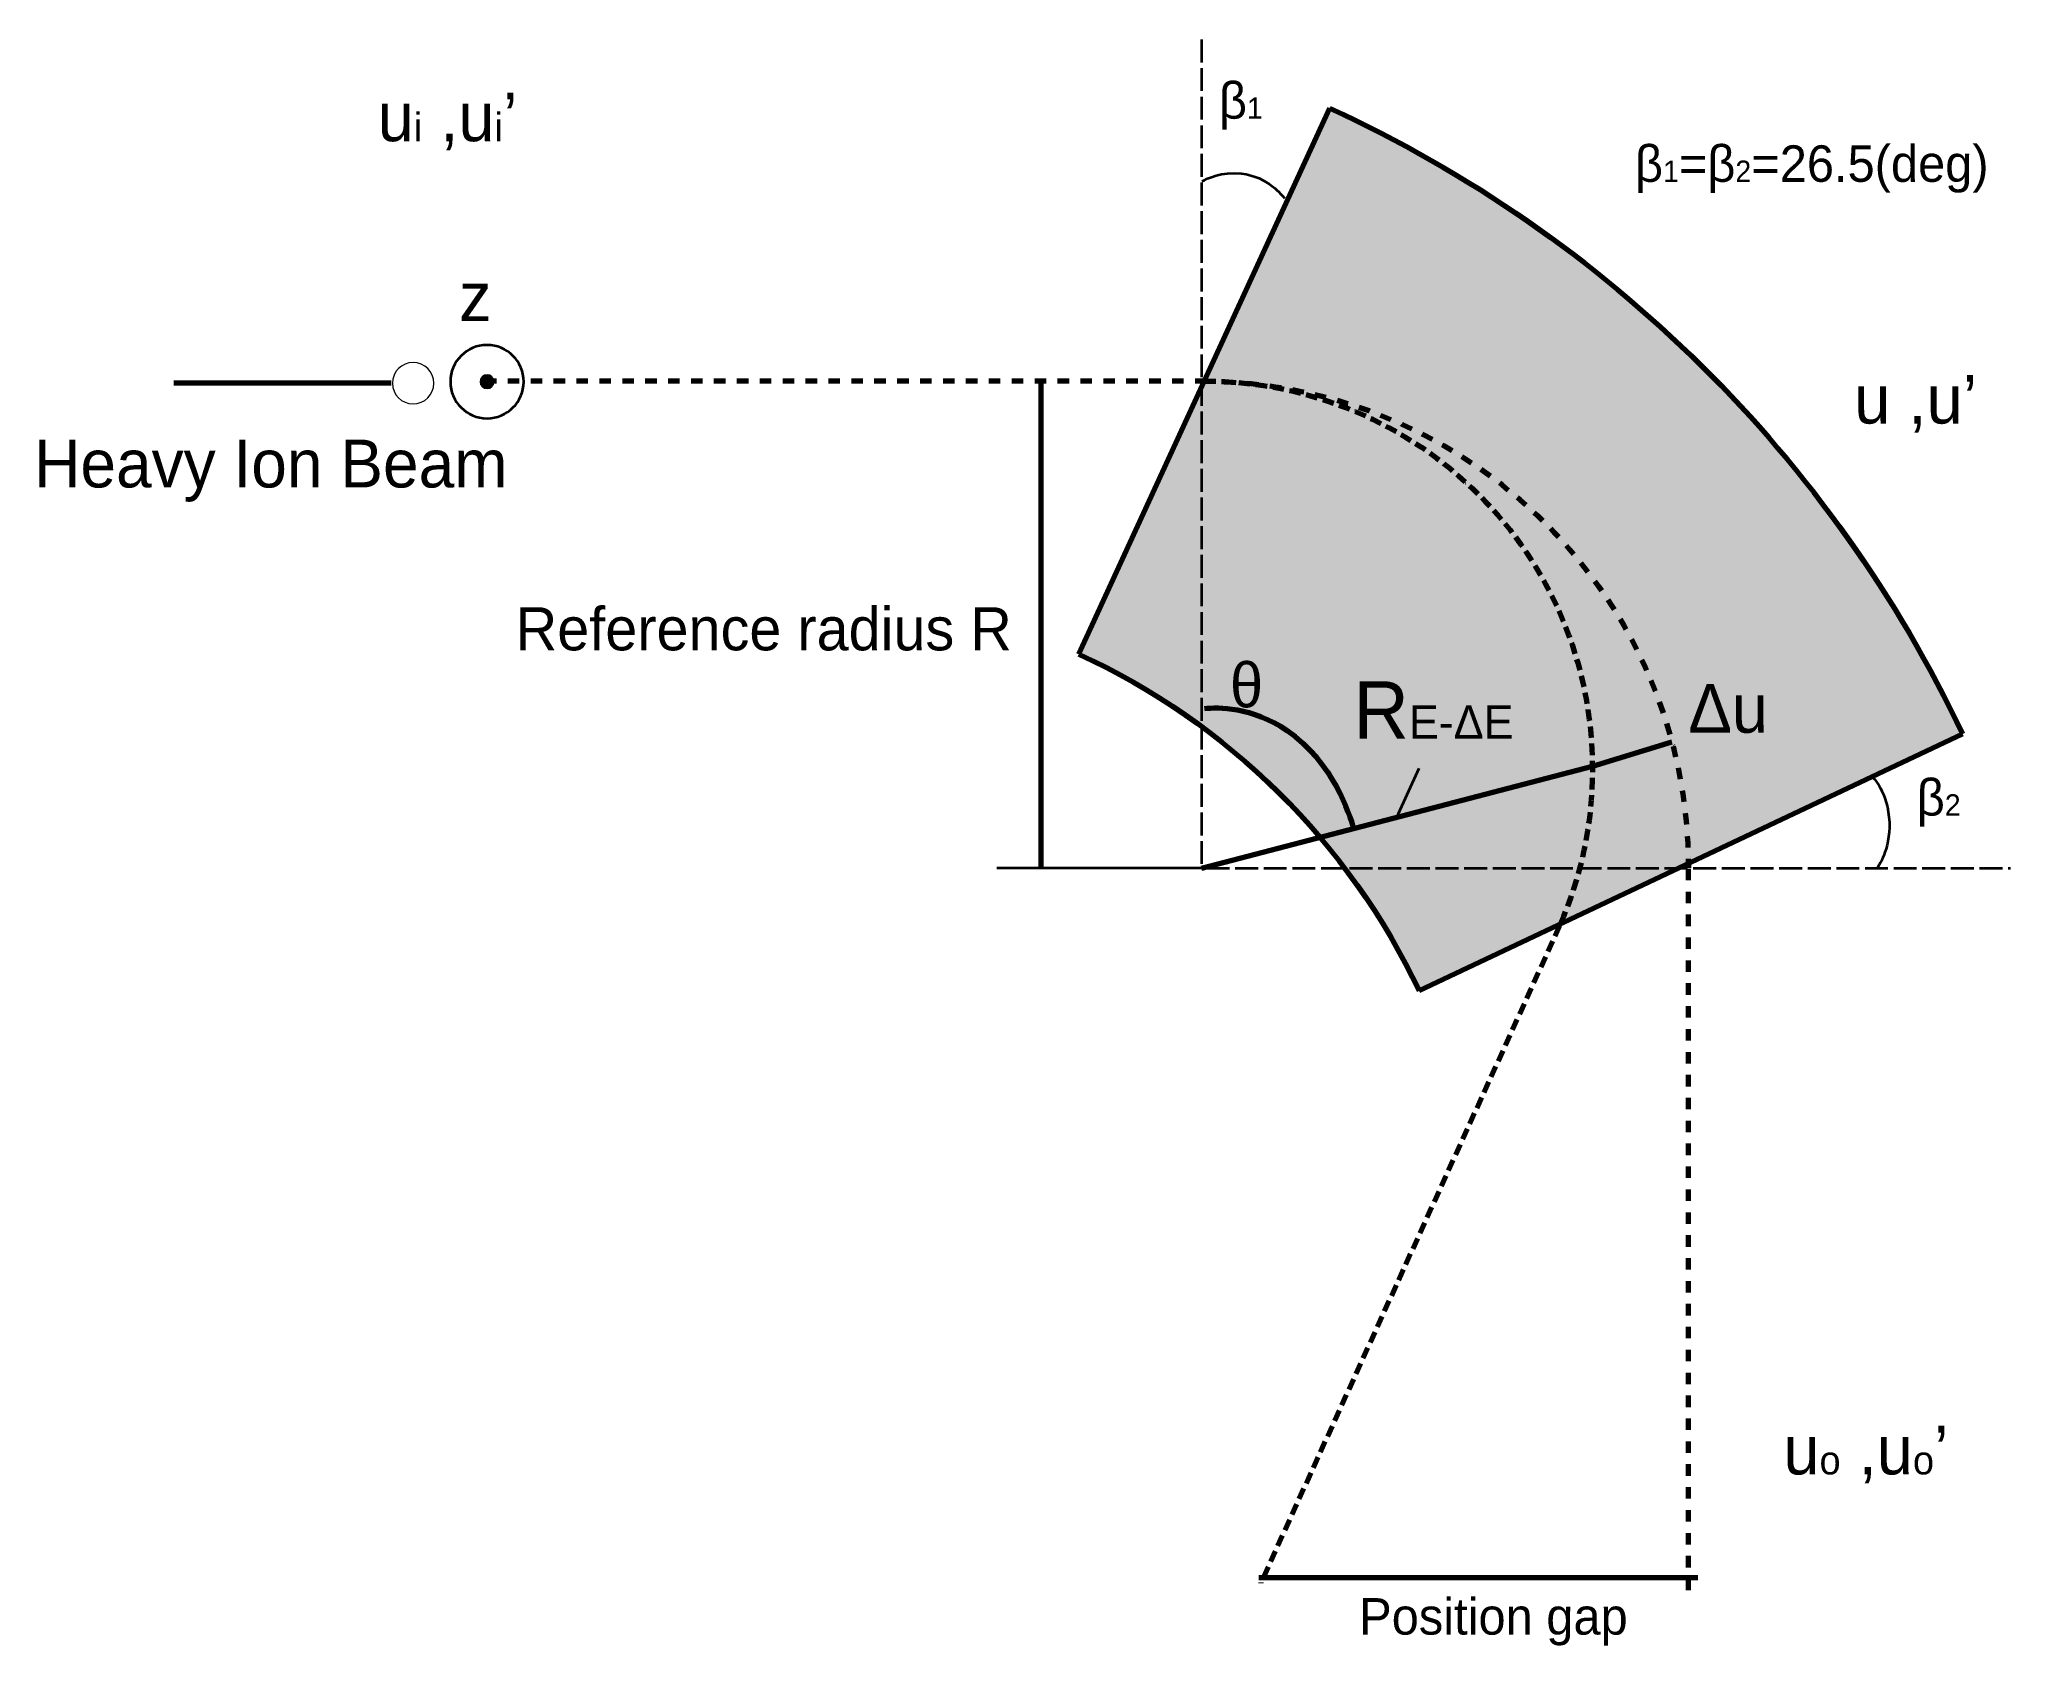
# Model space of a CAD drawing. Header units: inches. Extents: x 38 to 281, y -203 to -5.
import ezdxf

# ---------------------------------------------------------------- set-up
doc = ezdxf.new("R2010")
doc.units = ezdxf.units.IN
doc.header["$MEASUREMENT"] = 0
for name, pattern in [('AI-Linetype-1', [2.822222, 1.411111, -1.411111]), ('AI-Linetype-2', [2.822222, 1.411111, -1.411111]), ('AI-Linetype-3', [2.822222, 1.411111, -1.411111]), ('AI-Linetype-4', [2.822222, 1.411111, -1.411111]), ('AI-Linetype-5', [2.822222, 1.411111, -1.411111]), ('AI-Linetype-6', [3.527778, 2.822222, -0.705556]), ('AI-Linetype-7', [3.527778, 2.822222, -0.705556]), ('AI-Linetype-8', [2.116667, 1.411111, -0.705556]), ('AI-Linetype-9', [2.116667, 1.411111, -0.705556])]:
    doc.linetypes.add(name, pattern=pattern)
for name, color, linetype in [('_U+30EC_U+30A4_U+30E4_U+30FC 1', 7, 'Continuous'), ('_U+30EC_U+30A4_U+30E4_U+30FC 3', 7, 'Continuous'), ('_U+30EC_U+30A4_U+30E4_U+30FC 4', 7, 'Continuous')]:
    doc.layers.add(name, color=color, linetype=linetype)

# ---------------------------------------------------------------- blocks, each defined once
blk = doc.blocks.new('block 3')
at = {"layer": '_U+30EC_U+30A4_U+30E4_U+30FC 1', "color": 250, "linetype": 'AI-Linetype-1', "lineweight": 70, "true_color": 0x221814}
blk.add_lwpolyline([(182.22, -47.37), (92.5, -47.37)], dxfattribs=at)
blk = doc.blocks.new('block 2')
at = {"layer": '_U+30EC_U+30A4_U+30E4_U+30FC 1'}
blk.add_blockref('block 3', (0, 0), dxfattribs=at)
blk = doc.blocks.new('block 5')
at = {"layer": '_U+30EC_U+30A4_U+30E4_U+30FC 1', "color": 250, "linetype": 'AI-Linetype-2', "lineweight": 70, "true_color": 0x221814}
blk.add_lwpolyline([(241.59, -196.36), (241.59, -106.64)], dxfattribs=at)
blk = doc.blocks.new('block 4')
at = {"layer": '_U+30EC_U+30A4_U+30E4_U+30FC 1'}
blk.add_blockref('block 5', (0, 0), dxfattribs=at)
blk = doc.blocks.new('block 9')
at = {"layer": '_U+30EC_U+30A4_U+30E4_U+30FC 1', "true_color": 0xc8c8e4}
h = blk.add_hatch(color=254, dxfattribs=at)
h.dxf.hatch_style = 2
edge = h.paths.add_edge_path()
edge.add_spline(control_points=[(275.35, -90.82), (275.35, -90.82), (208.41, -122.47), (208.41, -122.47), (199.76, -104.2), (184.87, -89.47), (166.5, -81.01), (166.5, -81.01), (197.42, -13.73), (197.42, -13.73), (231.59, -29.46), (259.26, -56.86), (275.35, -90.82)], knot_values=[0, 0, 0, 0, 1, 1, 1, 2, 2, 2, 3, 3, 3, 4, 4, 4, 4], degree=3, periodic=1)
at = {"layer": '_U+30EC_U+30A4_U+30E4_U+30FC 1', "lineweight": 0}
blk.add_open_spline([(275.35, -90.82), (275.35, -90.82), (208.41, -122.47), (208.41, -122.47), (199.76, -104.2), (184.87, -89.47), (166.5, -81.01), (166.5, -81.01), (197.42, -13.73), (197.42, -13.73), (231.59, -29.46), (259.26, -56.86), (275.35, -90.82)], degree=3, knots=[0, 0, 0, 0, 1, 1, 1, 2, 2, 2, 3, 3, 3, 4, 4, 4, 4], dxfattribs=at)
blk = doc.blocks.new('block 10')
at = {"layer": '_U+30EC_U+30A4_U+30E4_U+30FC 1', "color": 250, "lineweight": 70, "true_color": 0x221814}
for points in [[(166.5, -81.01), (197.42, -13.73)], [(208.41, -122.47), (208.41, -122.47), (275.35, -90.82)]]:
    blk.add_lwpolyline(points, dxfattribs=at)
for points in [[(197.42, -13.73), (231.59, -29.46), (259.26, -56.86), (275.35, -90.82)], [(166.5, -81.01), (184.87, -89.47), (199.76, -104.2), (208.41, -122.47)]]:
    blk.add_open_spline(points, degree=3, dxfattribs=at)
blk = doc.blocks.new('block 8')
at = {"layer": '_U+30EC_U+30A4_U+30E4_U+30FC 1'}
for name in ['block 9', 'block 10']:
    blk.add_blockref(name, (0, 0), dxfattribs=at)
blk = doc.blocks.new('block 7')
at = {"layer": '_U+30EC_U+30A4_U+30E4_U+30FC 1'}
blk.add_blockref('block 8', (0, 0), dxfattribs=at)
blk = doc.blocks.new('block 6')
at = {"layer": '_U+30EC_U+30A4_U+30E4_U+30FC 1', "color": 250, "linetype": 'AI-Linetype-4', "lineweight": 70, "true_color": 0x221814}
blk.add_lwpolyline([(183.18, -44.71), (183.18, -44.71)], dxfattribs=at)
at = {"layer": '_U+30EC_U+30A4_U+30E4_U+30FC 1', "color": 250, "linetype": 'AI-Linetype-3', "lineweight": 70, "true_color": 0x221814}
blk.add_lwpolyline([(241.88, -105.96), (241.88, -105.96)], dxfattribs=at)
at = {"layer": '_U+30EC_U+30A4_U+30E4_U+30FC 1'}
blk.add_blockref('block 7', (0, 0), dxfattribs=at)
blk = doc.blocks.new('block 12')
at = {"layer": '_U+30EC_U+30A4_U+30E4_U+30FC 4', "true_color": 0x221814}
h = blk.add_hatch(color=250, dxfattribs=at)
h.dxf.hatch_style = 2
edge = h.paths.add_edge_path()
edge.add_spline(control_points=[(94.43, -47.44), (94.43, -47.91), (94.05, -48.29), (93.58, -48.29), (93.11, -48.29), (92.73, -47.91), (92.73, -47.44), (92.73, -46.97), (93.11, -46.59), (93.58, -46.59), (94.05, -46.59), (94.43, -46.97), (94.43, -47.44)], knot_values=[0, 0, 0, 0, 1, 1, 1, 2, 2, 2, 3, 3, 3, 4, 4, 4, 4], degree=3, periodic=1)
at = {"layer": '_U+30EC_U+30A4_U+30E4_U+30FC 4', "color": 250, "lineweight": 35, "true_color": 0x221814}
blk.add_open_spline([(98.1, -47.44), (98.1, -49.93), (96.08, -51.96), (93.58, -51.96), (91.09, -51.96), (89.06, -49.93), (89.06, -47.44), (89.06, -44.94), (91.09, -42.92), (93.58, -42.92), (96.08, -42.92), (98.1, -44.94), (98.1, -47.44)], degree=3, knots=[0, 0, 0, 0, 1, 1, 1, 2, 2, 2, 3, 3, 3, 4, 4, 4, 4], dxfattribs=at)
at = {"layer": '_U+30EC_U+30A4_U+30E4_U+30FC 4', "lineweight": 0}
blk.add_open_spline([(94.43, -47.44), (94.43, -47.91), (94.05, -48.29), (93.58, -48.29), (93.11, -48.29), (92.73, -47.91), (92.73, -47.44), (92.73, -46.97), (93.11, -46.59), (93.58, -46.59), (94.05, -46.59), (94.43, -46.97), (94.43, -47.44)], degree=3, knots=[0, 0, 0, 0, 1, 1, 1, 2, 2, 2, 3, 3, 3, 4, 4, 4, 4], dxfattribs=at)
at = {"layer": '_U+30EC_U+30A4_U+30E4_U+30FC 4', "color": 250, "true_color": 0x221814, "insert": (90.14, -39.98), "char_height": 5.9944, "attachment_point": 7}
blk.add_mtext('\\fKozuka Gothic Pr6N R|b0|i0|c0|p34;\\W1;z', dxfattribs=at)

msp = doc.modelspace()

# ---------------------------------------------------------------- linework, layer by layer
at = {"layer": '_U+30EC_U+30A4_U+30E4_U+30FC 1', "color": 250, "linetype": 'AI-Linetype-6', "lineweight": 35, "true_color": 0x221814}
msp.add_lwpolyline([(181.59, -5.27), (181.59, -107.37)], dxfattribs=at)
at = {"layer": '_U+30EC_U+30A4_U+30E4_U+30FC 1', "color": 250, "lineweight": 35, "true_color": 0x221814}
for points in [[(205.68, -101.09), (208.41, -95.06)], [(245.38, -107.36), (245.38, -107.36)]]:
    msp.add_lwpolyline(points, dxfattribs=at)
at = {"layer": '_U+30EC_U+30A4_U+30E4_U+30FC 1', "color": 250, "linetype": 'AI-Linetype-7', "lineweight": 35, "true_color": 0x221814}
msp.add_lwpolyline([(182.22, -107.37), (281.29, -107.37)], dxfattribs=at)
at = {"layer": '_U+30EC_U+30A4_U+30E4_U+30FC 1', "color": 250, "linetype": 'AI-Linetype-9', "lineweight": 70, "true_color": 0x221814}
msp.add_lwpolyline([(225.73, -114.46), (188.9, -195.47)], dxfattribs=at)
at = {"layer": '_U+30EC_U+30A4_U+30E4_U+30FC 1', "color": 250, "linetype": 'AI-Linetype-5', "lineweight": 70, "true_color": 0x221814}
msp.add_open_spline([(181.59, -47.37), (214.73, -47.37), (241.59, -74.23), (241.59, -107.36)], degree=3, dxfattribs=at)
at = {"layer": '_U+30EC_U+30A4_U+30E4_U+30FC 1', "color": 250, "linetype": 'AI-Linetype-8', "lineweight": 70, "true_color": 0x221814}
msp.add_open_spline([(181.96, -47.36), (208.37, -47.36), (229.77, -68.77), (229.77, -95.17), (229.77, -102.03), (228.33, -108.56), (225.73, -114.46)], degree=3, knots=[0, 0, 0, 0, 1, 1, 1, 2, 2, 2, 2], dxfattribs=at)
at = {"layer": '_U+30EC_U+30A4_U+30E4_U+30FC 3', "color": 250, "lineweight": 70, "true_color": 0x221814}
for points in [[(161.81, -47.37), (161.81, -107.36)], [(229.77, -94.81), (239.55, -91.82)], [(181.59, -107.37), (229.77, -94.81)]]:
    msp.add_lwpolyline(points, dxfattribs=at)
at = {"layer": '_U+30EC_U+30A4_U+30E4_U+30FC 3', "color": 250, "lineweight": 35, "true_color": 0x221814}
msp.add_lwpolyline([(181.59, -107.37), (156.4, -107.37)], dxfattribs=at)
at = {"layer": '_U+30EC_U+30A4_U+30E4_U+30FC 3', "color": 250, "lineweight": 70, "true_color": 0x221814}
msp.add_open_spline([(181.96, -87.7), (183.64, -87.55), (187.8, -87.45), (192.14, -90.42), (197.84, -94.32), (199.85, -100.79), (200.33, -102.48)], degree=3, knots=[0, 0, 0, 0, 1, 1, 1, 2, 2, 2, 2], dxfattribs=at)
at = {"layer": '_U+30EC_U+30A4_U+30E4_U+30FC 4', "color": 250, "lineweight": 70, "true_color": 0x221814}
for points in [[(55.01, -47.57), (81.78, -47.57)], [(188.68, -194.8), (242.75, -194.8)]]:
    msp.add_lwpolyline(points, dxfattribs=at)
at = {"layer": '_U+30EC_U+30A4_U+30E4_U+30FC 4', "color": 250, "lineweight": 35, "true_color": 0x221814}
for points in [[(181.7, -22.73), (182.26, -22.43), (184.08, -21.52), (186.49, -21.79), (189.84, -22.17), (191.57, -24.51), (191.82, -24.85)], [(264.11, -95.97), (264.27, -96.11), (266.23, -98.01), (266.35, -101.74), (266.46, -105.14), (264.93, -107.26), (264.75, -107.5)]]:
    msp.add_open_spline(points, degree=3, knots=[0, 0, 0, 0, 1, 1, 1, 2, 2, 2, 2], dxfattribs=at)
at = {"layer": '_U+30EC_U+30A4_U+30E4_U+30FC 4', "color": 250, "lineweight": 18, "true_color": 0x221814}
msp.add_open_spline([(87.03, -47.63), (87.03, -49.04), (85.88, -50.18), (84.47, -50.18), (83.06, -50.18), (81.92, -49.04), (81.92, -47.63), (81.92, -46.22), (83.06, -45.08), (84.47, -45.08), (85.88, -45.08), (87.03, -46.22), (87.03, -47.63)], degree=3, knots=[0, 0, 0, 0, 1, 1, 1, 2, 2, 2, 3, 3, 3, 4, 4, 4, 4], dxfattribs=at)

# ---------------------------------------------------------------- block references
at = {"layer": '_U+30EC_U+30A4_U+30E4_U+30FC 1'}
for name in ['block 6', 'block 2', 'block 4']:
    msp.add_blockref(name, (0, 0), dxfattribs=at)
at = {"layer": '_U+30EC_U+30A4_U+30E4_U+30FC 4'}
msp.add_blockref('block 12', (0, 0), dxfattribs=at)

# ---------------------------------------------------------------- texts
at = {"layer": '_U+30EC_U+30A4_U+30E4_U+30FC 3', "color": 250, "true_color": 0x221814, "attachment_point": 7}
for s, insert, char_height in [('\\fKozuka Gothic Pr6N R|b0|i0|c0|p34;\\W1;θ', (185.11, -87.64), 5.4949), ('\\fKozuka Gothic Pr6N R|b0|i0|c0|p34;\\W1;R\\H4.12465;E-ΔE', (200.33, -91.44), 7.0749), ('\\fKozuka Gothic Pr6N R|b0|i0|c0|p34;\\W1;Δu', (241.59, -90.78), 5.9944)]:
    msp.add_mtext(s, dxfattribs=dict(at, insert=insert, char_height=char_height))
at = {"layer": '_U+30EC_U+30A4_U+30E4_U+30FC 4', "color": 250, "true_color": 0x221814, "attachment_point": 7}
for s, insert, char_height in [('\\fKozuka Gothic Pr6N R|b0|i0|c0|p34;\\W1;u\\H3.49474;i\\H5.9944; ,u\\H3.49474;i\\H5.9944;’', (80.1, -18.92), 5.9944), ('\\fKozuka Gothic Pr6N R|b0|i0|c0|p34;\\W1;β\\H2.62105;1', (183.75, -16.39), 4.4958), ('\\fKozuka Gothic Pr6N R|b0|i0|c0|p34;\\W1;β\\H2.62105;1\\H4.4958;=β\\H2.62105;2\\H4.4958;=26.5(deg)', (235.01, -24.17), 4.4958), ('\\fKozuka Gothic Pr6N R|b0|i0|c0|p34;\\W1;u ,u’', (262.02, -53.71), 5.9944), ('\\fKozuka Gothic Pr6N R|b0|i0|c0|p34;\\W1.00061;Heavy Ion Beam', (37.79, -62.25), 5.8957), ('\\fKozuka Gothic Pr6N R|b0|i0|c0|p34;\\W1;Reference radius R', (97.11, -80.62), 5.3062), ('\\fKozuka Gothic Pr6N R|b0|i0|c0|p34;\\W1;β\\H2.62105;2', (269.73, -102.26), 4.4958), ('\\fKozuka Gothic Pr6N R|b0|i0|c0|p34;\\W1;u\\H3.49474;o\\H5.9944; ,u\\H3.49474;o\\H5.9944;’', (253.29, -183.2), 5.9944), ('\\fKozuka Gothic Pr6N R|b0|i0|c0|p34;\\W1;Position gap', (201.03, -203.18), 4.4958)]:
    msp.add_mtext(s, dxfattribs=dict(at, insert=insert, char_height=char_height))

doc.saveas('drawing.dxf')
